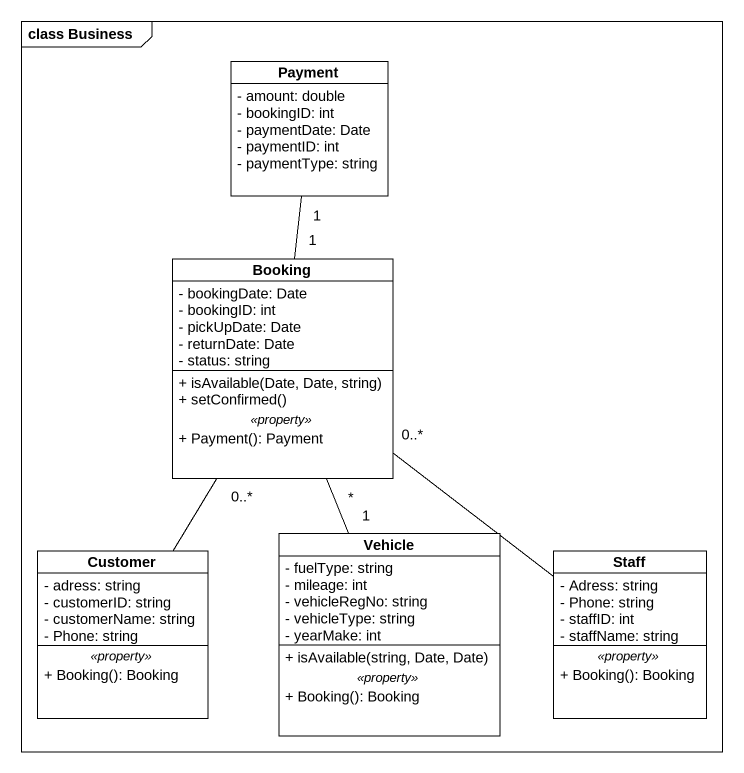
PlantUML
@startuml
mainframe class Business
hide circle
hide empty members
skinparam classAttributeIconSize 0
class Payment {
  - amount: double
  - bookingID: int
  - paymentDate: Date
  - paymentID: int
  - paymentType: string
}
class Booking {
  - bookingDate: Date
  - bookingID: int
  - pickUpDate: Date
  - returnDate: Date
  - status: string
  --
  + isAvailable(Date, Date, string)
  + setConfirmed()
  .. <<property>> ..
  + Payment(): Payment
}
class Customer {
  - adress: string
  - customerID: string
  - customerName: string
  - Phone: string
  .. <<property>> ..
  + Booking(): Booking
}
class Vehicle {
  - fuelType: string
  - mileage: int
  - vehicleRegNo: string
  - vehicleType: string
  - yearMake: int
  --
  + isAvailable(string, Date, Date)
  .. <<property>> ..
  + Booking(): Booking
}
class Staff {
  - Adress: string
  - Phone: string
  - staffID: int
  - staffName: string
  .. <<property>> ..
  + Booking(): Booking
}
Booking "1" -up- "1" Payment
Customer -up- "0..*" Booking
Vehicle "1" -up- "*" Booking
Staff -up- "0..*" Booking
@enduml
